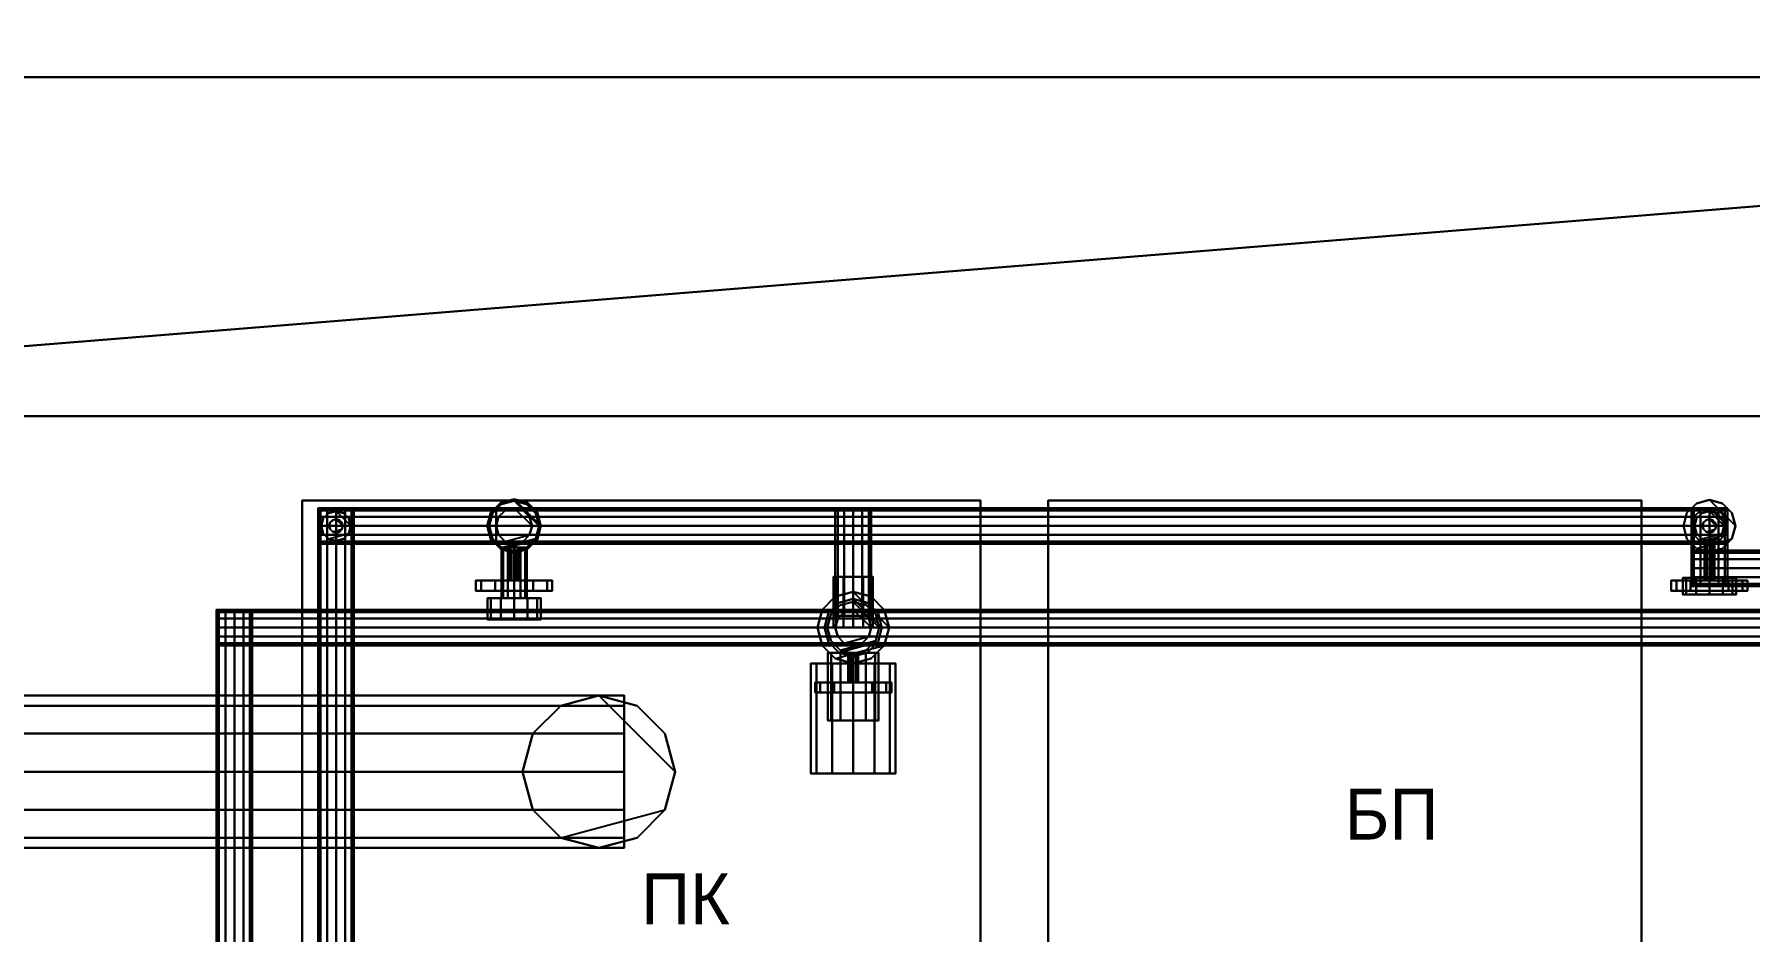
# Model space of a CAD drawing. Header units: millimetres. Extents: x 14850 to 20950, y 8600 to 14100.
# Drawn here: x 15884 to 17908, y 12991 to 14050 of the extents above; entities that cross this region are included whole.
import ezdxf

# ---------------------------------------------------------------- set-up
doc = ezdxf.new("R2010")
doc.units = ezdxf.units.MM
doc.layers.add('АР_3D_стены', color=8, linetype='Continuous')
doc.layers.add('ТМ_3D_Марки', color=7, linetype='Continuous')
for name, color, linetype, true_color in [('ТМ_3D_Арматура', 7, 'Continuous', 0xb48c3c), ('ТМ_3D_Дымоходы', 7, 'Continuous', 0x78716c), ('ТМ_3D_Оборудование', 7, 'Continuous', 0xe2e8f0), ('ТМ_3D_Т1', 7, 'Continuous', 0xdc2626), ('ТМ_3D_Т2', 7, 'Continuous', 0x2563eb)]:
    doc.layers.add(name, color=color, linetype=linetype, true_color=true_color)

msp = doc.modelspace()

# ---------------------------------------------------------------- texts
at = {"layer": 'ТМ_3D_Марки'}
for s, p in [('БП', (17430, 13100, 1500)), ('ПК', (16600, 13000, 1550))]:
    msp.add_text(s, height=60, dxfattribs=at).set_placement(p)

# ---------------------------------------------------------------- meshes
at = {"layer": 'АР_3D_стены'}
mesh = msp.add_polyface(dxfattribs=at)
corners = [(14850, 13599.6), (14850, 13999.6), (19800.2, 13999.6), (19800.2, 13999.6, 3650), (14850, 13999.6, 3650), (14850, 13599.6, 3650), (20200.2, 12599.6), (19800.2, 12599.6), (19800.2, 13500.4), (19800.2, 13500.4, 3650), (19800.2, 12599.6, 3650), (20200.2, 12599.6, 3650), (19800.2, 14050), (20200.2, 14050), (20200.2, 13999.6), (20200.2, 13999.6, 3650), (20200.2, 14050, 3650), (19800.2, 14050, 3650), (18538.2, 13599.6), (18538.2, 13599.6, 3650), (19800.2, 13599.6), (19800.2, 13599.6, 3650)]
mesh.append_faces([[corners[k] for k in face] for face in [(0, 1, 2), (3, 4, 5), (6, 7, 8), (9, 10, 11), (12, 13, 14), (15, 16, 17), (18, 0, 2), (3, 5, 19), (6, 8, 20), (21, 9, 11), (12, 14, 6), (11, 15, 17), (20, 18, 2), (3, 19, 21), (2, 12, 6), (11, 17, 3), (6, 20, 2), (3, 21, 11), (2, 12, 17, 3), (12, 13, 16, 17), (13, 14, 15, 16), (14, 6, 11, 15), (6, 7, 10, 11), (7, 8, 9, 10), (8, 20, 21, 9), (20, 18, 19, 21), (18, 0, 5, 19), (0, 1, 4, 5), (1, 2, 3, 4)]])
at = {"layer": 'ТМ_3D_Арматура', "color": 33, "true_color": 0xbf9142}
mesh = msp.add_polyface(dxfattribs=at)
corners = [(16481.7, 13470, 2511.9), (16477.5, 13485.9, 2511.9), (16477.5, 13485.9, 2588.1), (16481.7, 13470, 2588.1), (16465.8, 13497.5, 2511.9), (16465.8, 13497.5, 2588.1), (16450, 13501.7, 2511.9), (16450, 13501.7, 2588.1), (16434.2, 13497.5, 2511.9), (16434.2, 13497.5, 2588.1), (16422.5, 13485.9, 2511.9), (16422.5, 13485.9, 2588.1), (16418.3, 13470, 2511.9), (16418.3, 13470, 2588.1), (16422.5, 13454.1, 2511.9), (16422.5, 13454.1, 2588.1), (16434.2, 13442.5, 2511.9), (16434.2, 13442.5, 2588.1), (16450, 13438.3, 2511.9), (16450, 13438.3, 2588.1), (16465.8, 13442.5, 2511.9), (16465.8, 13442.5, 2588.1), (16477.5, 13454.1, 2511.9), (16477.5, 13454.1, 2588.1)]
mesh.append_faces([[corners[k] for k in face] for face in [(0, 1, 2, 3), (1, 4, 5, 2), (4, 6, 7, 5), (6, 8, 9, 7), (8, 10, 11, 9), (10, 12, 13, 11), (12, 14, 15, 13), (14, 16, 17, 15), (16, 18, 19, 17), (18, 20, 21, 19), (20, 22, 23, 21), (22, 0, 3, 23), (22, 20, 18, 16), (3, 2, 5, 7)]])
mesh = msp.add_polyface(dxfattribs=at)
corners = [(16480.7, 13470, 1537.7), (16476.5, 13485.3, 1537.7), (16476.5, 13485.3, 1622.3), (16480.7, 13470, 1622.3), (16465.3, 13496.5, 1537.7), (16465.3, 13496.5, 1622.3), (16450, 13500.6, 1537.7), (16450, 13500.6, 1622.3), (16434.7, 13496.5, 1537.7), (16434.7, 13496.5, 1622.3), (16423.5, 13485.3, 1537.7), (16423.5, 13485.3, 1622.3), (16419.3, 13470, 1537.7), (16419.3, 13470, 1622.3), (16423.5, 13454.7, 1537.7), (16423.5, 13454.7, 1622.3), (16434.7, 13443.5, 1537.7), (16434.7, 13443.5, 1622.3), (16450, 13439.4, 1537.7), (16450, 13439.4, 1622.3), (16465.3, 13443.5, 1537.7), (16465.3, 13443.5, 1622.3), (16476.5, 13454.7, 1537.7), (16476.5, 13454.7, 1622.3)]
mesh.append_faces([[corners[k] for k in face] for face in [(0, 1, 2, 3), (1, 4, 5, 2), (4, 6, 7, 5), (6, 8, 9, 7), (8, 10, 11, 9), (10, 12, 13, 11), (12, 14, 15, 13), (14, 16, 17, 15), (16, 18, 19, 17), (18, 20, 21, 19), (20, 22, 23, 21), (22, 0, 3, 23), (22, 20, 18, 16), (3, 2, 5, 7)]])
mesh = msp.add_polyface(dxfattribs=at)
corners = [(16479.6, 13470, 1740), (16475.6, 13484.8, 1740), (16475.6, 13484.8, 1820), (16479.6, 13470, 1820), (16464.8, 13495.6, 1740), (16464.8, 13495.6, 1820), (16450, 13499.6, 1740), (16450, 13499.6, 1820), (16435.2, 13495.6, 1740), (16435.2, 13495.6, 1820), (16424.4, 13484.8, 1740), (16424.4, 13484.8, 1820), (16420.4, 13470, 1740), (16420.4, 13470, 1820), (16424.4, 13455.2, 1740), (16424.4, 13455.2, 1820), (16435.2, 13444.4, 1740), (16435.2, 13444.4, 1820), (16450, 13440.4, 1740), (16450, 13440.4, 1820), (16464.8, 13444.4, 1740), (16464.8, 13444.4, 1820), (16475.6, 13455.2, 1740), (16475.6, 13455.2, 1820)]
mesh.append_faces([[corners[k] for k in face] for face in [(0, 1, 2, 3), (1, 4, 5, 2), (4, 6, 7, 5), (6, 8, 9, 7), (8, 10, 11, 9), (10, 12, 13, 11), (12, 14, 15, 13), (14, 16, 17, 15), (16, 18, 19, 17), (18, 20, 21, 19), (20, 22, 23, 21), (22, 0, 3, 23), (22, 20, 18, 16), (3, 2, 5, 7)]])
mesh = msp.add_polyface(dxfattribs=at)
corners = [(17890.7, 13470, 2007.7), (17886.5, 13485.3, 2007.7), (17886.5, 13485.3, 2092.3), (17890.7, 13470, 2092.3), (17875.3, 13496.5, 2007.7), (17875.3, 13496.5, 2092.3), (17860, 13500.6, 2007.7), (17860, 13500.6, 2092.3), (17844.7, 13496.5, 2007.7), (17844.7, 13496.5, 2092.3), (17833.5, 13485.3, 2007.7), (17833.5, 13485.3, 2092.3), (17829.3, 13470, 2007.7), (17829.3, 13470, 2092.3), (17833.5, 13454.7, 2007.7), (17833.5, 13454.7, 2092.3), (17844.7, 13443.5, 2007.7), (17844.7, 13443.5, 2092.3), (17860, 13439.4, 2007.7), (17860, 13439.4, 2092.3), (17875.3, 13443.5, 2007.7), (17875.3, 13443.5, 2092.3), (17886.5, 13454.7, 2007.7), (17886.5, 13454.7, 2092.3)]
mesh.append_faces([[corners[k] for k in face] for face in [(0, 1, 2, 3), (1, 4, 5, 2), (4, 6, 7, 5), (6, 8, 9, 7), (8, 10, 11, 9), (10, 12, 13, 11), (12, 14, 15, 13), (14, 16, 17, 15), (16, 18, 19, 17), (18, 20, 21, 19), (20, 22, 23, 21), (22, 0, 3, 23), (22, 20, 18, 16), (3, 2, 5, 7)]])
mesh = msp.add_polyface(dxfattribs=at)
corners = [(16257.5, 13470, 2951.1), (16255.2, 13478.8, 2951.1), (16255.2, 13478.8, 3011.1), (16257.5, 13470, 3011.1), (16248.8, 13485.2, 2951.1), (16248.8, 13485.2, 3011.1), (16240, 13487.5, 2951.1), (16240, 13487.5, 3011.1), (16231.2, 13485.2, 2951.1), (16231.2, 13485.2, 3011.1), (16224.8, 13478.8, 2951.1), (16224.8, 13478.8, 3011.1), (16222.5, 13470, 2951.1), (16222.5, 13470, 3011.1), (16224.8, 13461.2, 2951.1), (16224.8, 13461.2, 3011.1), (16231.2, 13454.8, 2951.1), (16231.2, 13454.8, 3011.1), (16240, 13452.5, 2951.1), (16240, 13452.5, 3011.1), (16248.8, 13454.8, 2951.1), (16248.8, 13454.8, 3011.1), (16255.2, 13461.2, 2951.1), (16255.2, 13461.2, 3011.1)]
mesh.append_faces([[corners[k] for k in face] for face in [(0, 1, 2, 3), (1, 4, 5, 2), (4, 6, 7, 5), (6, 8, 9, 7), (8, 10, 11, 9), (10, 12, 13, 11), (12, 14, 15, 13), (14, 16, 17, 15), (16, 18, 19, 17), (18, 20, 21, 19), (20, 22, 23, 21), (22, 0, 3, 23), (22, 20, 18, 16), (3, 2, 5, 7)]])
mesh = msp.add_polyface(dxfattribs=at)
corners = [(16248, 13470, 2921.1), (16246.9, 13474, 2921.1), (16246.9, 13474, 2951.1), (16248, 13470, 2951.1), (16244, 13476.9, 2921.1), (16244, 13476.9, 2951.1), (16240, 13478, 2921.1), (16240, 13478, 2951.1), (16236, 13476.9, 2921.1), (16236, 13476.9, 2951.1), (16233.1, 13474, 2921.1), (16233.1, 13474, 2951.1), (16232, 13470, 2921.1), (16232, 13470, 2951.1), (16233.1, 13466, 2921.1), (16233.1, 13466, 2951.1), (16236, 13463.1, 2921.1), (16236, 13463.1, 2951.1), (16240, 13462, 2921.1), (16240, 13462, 2951.1), (16244, 13463.1, 2921.1), (16244, 13463.1, 2951.1), (16246.9, 13466, 2921.1), (16246.9, 13466, 2951.1)]
mesh.append_faces([[corners[k] for k in face] for face in [(0, 1, 2, 3), (1, 4, 5, 2), (4, 6, 7, 5), (6, 8, 9, 7), (8, 10, 11, 9), (10, 12, 13, 11), (12, 14, 15, 13), (14, 16, 17, 15), (16, 18, 19, 17), (18, 20, 21, 19), (20, 22, 23, 21), (22, 0, 3, 23), (22, 20, 18, 16), (3, 2, 5, 7)]])
mesh = msp.add_polyface(dxfattribs=at)
corners = [(17877.5, 13470, 2951.1), (17875.2, 13478.8, 2951.1), (17875.2, 13478.8, 3011.1), (17877.5, 13470, 3011.1), (17868.8, 13485.2, 2951.1), (17868.8, 13485.2, 3011.1), (17860, 13487.5, 2951.1), (17860, 13487.5, 3011.1), (17851.2, 13485.2, 2951.1), (17851.2, 13485.2, 3011.1), (17844.8, 13478.8, 2951.1), (17844.8, 13478.8, 3011.1), (17842.5, 13470, 2951.1), (17842.5, 13470, 3011.1), (17844.8, 13461.2, 2951.1), (17844.8, 13461.2, 3011.1), (17851.2, 13454.8, 2951.1), (17851.2, 13454.8, 3011.1), (17860, 13452.5, 2951.1), (17860, 13452.5, 3011.1), (17868.8, 13454.8, 2951.1), (17868.8, 13454.8, 3011.1), (17875.2, 13461.2, 2951.1), (17875.2, 13461.2, 3011.1)]
mesh.append_faces([[corners[k] for k in face] for face in [(0, 1, 2, 3), (1, 4, 5, 2), (4, 6, 7, 5), (6, 8, 9, 7), (8, 10, 11, 9), (10, 12, 13, 11), (12, 14, 15, 13), (14, 16, 17, 15), (16, 18, 19, 17), (18, 20, 21, 19), (20, 22, 23, 21), (22, 0, 3, 23), (22, 20, 18, 16), (3, 2, 5, 7)]])
mesh = msp.add_polyface(dxfattribs=at)
corners = [(17868, 13470, 2921.1), (17866.9, 13474, 2921.1), (17866.9, 13474, 2951.1), (17868, 13470, 2951.1), (17864, 13476.9, 2921.1), (17864, 13476.9, 2951.1), (17860, 13478, 2921.1), (17860, 13478, 2951.1), (17856, 13476.9, 2921.1), (17856, 13476.9, 2951.1), (17853.1, 13474, 2921.1), (17853.1, 13474, 2951.1), (17852, 13470, 2921.1), (17852, 13470, 2951.1), (17853.1, 13466, 2921.1), (17853.1, 13466, 2951.1), (17856, 13463.1, 2921.1), (17856, 13463.1, 2951.1), (17860, 13462, 2921.1), (17860, 13462, 2951.1), (17864, 13463.1, 2921.1), (17864, 13463.1, 2951.1), (17866.9, 13466, 2921.1), (17866.9, 13466, 2951.1)]
mesh.append_faces([[corners[k] for k in face] for face in [(0, 1, 2, 3), (1, 4, 5, 2), (4, 6, 7, 5), (6, 8, 9, 7), (8, 10, 11, 9), (10, 12, 13, 11), (12, 14, 15, 13), (14, 16, 17, 15), (16, 18, 19, 17), (18, 20, 21, 19), (20, 22, 23, 21), (22, 0, 3, 23), (22, 20, 18, 16), (3, 2, 5, 7)]])
mesh = msp.add_polyface(dxfattribs=at)
corners = [(16465, 13444.6, 1780), (16463, 13444.6, 1787.5), (16463, 13384.6, 1787.5), (16465, 13384.6, 1780), (16457.5, 13444.6, 1793), (16457.5, 13384.6, 1793), (16450, 13444.6, 1795), (16450, 13384.6, 1795), (16442.5, 13444.6, 1793), (16442.5, 13384.6, 1793), (16437, 13444.6, 1787.5), (16437, 13384.6, 1787.5), (16435, 13444.6, 1780), (16435, 13384.6, 1780), (16437, 13444.6, 1772.5), (16437, 13384.6, 1772.5), (16442.5, 13444.6, 1767), (16442.5, 13384.6, 1767), (16450, 13444.6, 1765), (16450, 13384.6, 1765), (16457.5, 13444.6, 1767), (16457.5, 13384.6, 1767), (16463, 13444.6, 1772.5), (16463, 13384.6, 1772.5)]
mesh.append_faces([[corners[k] for k in face] for face in [(0, 1, 2, 3), (1, 4, 5, 2), (4, 6, 7, 5), (6, 8, 9, 7), (8, 10, 11, 9), (10, 12, 13, 11), (12, 14, 15, 13), (14, 16, 17, 15), (16, 18, 19, 17), (18, 20, 21, 19), (20, 22, 23, 21), (22, 0, 3, 23), (22, 20, 18, 16), (3, 2, 5, 7)]])
mesh = msp.add_polyface(dxfattribs=at)
corners = [(16456, 13440.4, 1580), (16455.2, 13440.4, 1583), (16455.2, 13405.4, 1583), (16456, 13405.4, 1580), (16453, 13440.4, 1585.2), (16453, 13405.4, 1585.2), (16450, 13440.4, 1586), (16450, 13405.4, 1586), (16447, 13440.4, 1585.2), (16447, 13405.4, 1585.2), (16444.8, 13440.4, 1583), (16444.8, 13405.4, 1583), (16444, 13440.4, 1580), (16444, 13405.4, 1580), (16444.8, 13440.4, 1577), (16444.8, 13405.4, 1577), (16447, 13440.4, 1574.8), (16447, 13405.4, 1574.8), (16450, 13440.4, 1574), (16450, 13405.4, 1574), (16453, 13440.4, 1574.8), (16453, 13405.4, 1574.8), (16455.2, 13440.4, 1577), (16455.2, 13405.4, 1577)]
mesh.append_faces([[corners[k] for k in face] for face in [(0, 1, 2, 3), (1, 4, 5, 2), (4, 6, 7, 5), (6, 8, 9, 7), (8, 10, 11, 9), (10, 12, 13, 11), (12, 14, 15, 13), (14, 16, 17, 15), (16, 18, 19, 17), (18, 20, 21, 19), (20, 22, 23, 21), (22, 0, 3, 23), (22, 20, 18, 16), (3, 2, 5, 7)]])
mesh = msp.add_polyface(dxfattribs=at)
corners = [(17866, 13448.9, 2300), (17865.2, 13448.9, 2303), (17865.2, 13408.9, 2303), (17866, 13408.9, 2300), (17863, 13448.9, 2305.2), (17863, 13408.9, 2305.2), (17860, 13448.9, 2306), (17860, 13408.9, 2306), (17857, 13448.9, 2305.2), (17857, 13408.9, 2305.2), (17854.8, 13448.9, 2303), (17854.8, 13408.9, 2303), (17854, 13448.9, 2300), (17854, 13408.9, 2300), (17854.8, 13448.9, 2297), (17854.8, 13408.9, 2297), (17857, 13448.9, 2294.8), (17857, 13408.9, 2294.8), (17860, 13448.9, 2294), (17860, 13408.9, 2294), (17863, 13448.9, 2294.8), (17863, 13408.9, 2294.8), (17865.2, 13448.9, 2297), (17865.2, 13408.9, 2297)]
mesh.append_faces([[corners[k] for k in face] for face in [(0, 1, 2, 3), (1, 4, 5, 2), (4, 6, 7, 5), (6, 8, 9, 7), (8, 10, 11, 9), (10, 12, 13, 11), (12, 14, 15, 13), (14, 16, 17, 15), (16, 18, 19, 17), (18, 20, 21, 19), (20, 22, 23, 21), (22, 0, 3, 23), (22, 20, 18, 16), (3, 2, 5, 7)]])
mesh = msp.add_polyface(dxfattribs=at)
corners = [(17866, 13440.4, 2050), (17865.2, 13440.4, 2053), (17865.2, 13405.4, 2053), (17866, 13405.4, 2050), (17863, 13440.4, 2055.2), (17863, 13405.4, 2055.2), (17860, 13440.4, 2056), (17860, 13405.4, 2056), (17857, 13440.4, 2055.2), (17857, 13405.4, 2055.2), (17854.8, 13440.4, 2053), (17854.8, 13405.4, 2053), (17854, 13440.4, 2050), (17854, 13405.4, 2050), (17854.8, 13440.4, 2047), (17854.8, 13405.4, 2047), (17857, 13440.4, 2044.8), (17857, 13405.4, 2044.8), (17860, 13440.4, 2044), (17860, 13405.4, 2044), (17863, 13440.4, 2044.8), (17863, 13405.4, 2044.8), (17865.2, 13440.4, 2047), (17865.2, 13405.4, 2047)]
mesh.append_faces([[corners[k] for k in face] for face in [(0, 1, 2, 3), (1, 4, 5, 2), (4, 6, 7, 5), (6, 8, 9, 7), (8, 10, 11, 9), (10, 12, 13, 11), (12, 14, 15, 13), (14, 16, 17, 15), (16, 18, 19, 17), (18, 20, 21, 19), (20, 22, 23, 21), (22, 0, 3, 23), (22, 20, 18, 16), (3, 2, 5, 7)]])
at = {"layer": 'ТМ_3D_Арматура', "color": 22, "true_color": 0xdc2626}
mesh = msp.add_polyface(dxfattribs=at)
corners = [(16495, 13405.4, 1580), (16489, 13405.4, 1602.5), (16489, 13393.4, 1602.5), (16495, 13393.4, 1580), (16472.5, 13405.4, 1619), (16472.5, 13393.4, 1619), (16450, 13405.4, 1625), (16450, 13393.4, 1625), (16427.5, 13405.4, 1619), (16427.5, 13393.4, 1619), (16411, 13405.4, 1602.5), (16411, 13393.4, 1602.5), (16405, 13405.4, 1580), (16405, 13393.4, 1580), (16411, 13405.4, 1557.5), (16411, 13393.4, 1557.5), (16427.5, 13405.4, 1541), (16427.5, 13393.4, 1541), (16450, 13405.4, 1535), (16450, 13393.4, 1535), (16472.5, 13405.4, 1541), (16472.5, 13393.4, 1541), (16489, 13405.4, 1557.5), (16489, 13393.4, 1557.5)]
mesh.append_faces([[corners[k] for k in face] for face in [(0, 1, 2, 3), (1, 4, 5, 2), (4, 6, 7, 5), (6, 8, 9, 7), (8, 10, 11, 9), (10, 12, 13, 11), (12, 14, 15, 13), (14, 16, 17, 15), (16, 18, 19, 17), (18, 20, 21, 19), (20, 22, 23, 21), (22, 0, 3, 23), (22, 20, 18, 16), (3, 2, 5, 7)]])
at = {"layer": 'ТМ_3D_Арматура', "color": 33, "true_color": 0xbf9142}
mesh = msp.add_polyface(dxfattribs=at)
corners = [(16826.8, 13350, 2200), (16829.9, 13350, 2211.6), (16829.9, 13410, 2211.6), (16826.8, 13410, 2200), (16838.4, 13350, 2220.1), (16838.4, 13410, 2220.1), (16850, 13350, 2223.2), (16850, 13410, 2223.2), (16861.6, 13350, 2220.1), (16861.6, 13410, 2220.1), (16870.1, 13350, 2211.6), (16870.1, 13410, 2211.6), (16873.2, 13350, 2200), (16873.2, 13410, 2200), (16870.1, 13350, 2188.4), (16870.1, 13410, 2188.4), (16861.6, 13350, 2179.9), (16861.6, 13410, 2179.9), (16850, 13350, 2176.8), (16850, 13410, 2176.8), (16838.4, 13350, 2179.9), (16838.4, 13410, 2179.9), (16829.9, 13350, 2188.4), (16829.9, 13410, 2188.4)]
mesh.append_faces([[corners[k] for k in face] for face in [(0, 1, 2, 3), (1, 4, 5, 2), (4, 6, 7, 5), (6, 8, 9, 7), (8, 10, 11, 9), (10, 12, 13, 11), (12, 14, 15, 13), (14, 16, 17, 15), (16, 18, 19, 17), (18, 20, 21, 19), (20, 22, 23, 21), (22, 0, 3, 23), (22, 20, 18, 16), (3, 2, 5, 7)]])
at = {"layer": 'ТМ_3D_Арматура', "color": 22, "true_color": 0xdc2626}
mesh = msp.add_polyface(dxfattribs=at)
corners = [(17905, 13405.4, 2050), (17899, 13405.4, 2072.5), (17899, 13393.4, 2072.5), (17905, 13393.4, 2050), (17882.5, 13405.4, 2089), (17882.5, 13393.4, 2089), (17860, 13405.4, 2095), (17860, 13393.4, 2095), (17837.5, 13405.4, 2089), (17837.5, 13393.4, 2089), (17821, 13405.4, 2072.5), (17821, 13393.4, 2072.5), (17815, 13405.4, 2050), (17815, 13393.4, 2050), (17821, 13405.4, 2027.5), (17821, 13393.4, 2027.5), (17837.5, 13405.4, 2011), (17837.5, 13393.4, 2011), (17860, 13405.4, 2005), (17860, 13393.4, 2005), (17882.5, 13405.4, 2011), (17882.5, 13393.4, 2011), (17899, 13405.4, 2027.5), (17899, 13393.4, 2027.5)]
mesh.append_faces([[corners[k] for k in face] for face in [(0, 1, 2, 3), (1, 4, 5, 2), (4, 6, 7, 5), (6, 8, 9, 7), (8, 10, 11, 9), (10, 12, 13, 11), (12, 14, 15, 13), (14, 16, 17, 15), (16, 18, 19, 17), (18, 20, 21, 19), (20, 22, 23, 21), (22, 0, 3, 23), (22, 20, 18, 16), (3, 2, 5, 7)]])
at = {"layer": 'ТМ_3D_Арматура', "color": 7, "true_color": 0xf1f5f9}
mesh = msp.add_polyface(dxfattribs=at)
corners = [(17891.5, 13408.9, 2300), (17887.3, 13408.9, 2315.8), (17887.3, 13388.9, 2315.8), (17891.5, 13388.9, 2300), (17875.8, 13408.9, 2327.3), (17875.8, 13388.9, 2327.3), (17860, 13408.9, 2331.5), (17860, 13388.9, 2331.5), (17844.2, 13408.9, 2327.3), (17844.2, 13388.9, 2327.3), (17832.7, 13408.9, 2315.8), (17832.7, 13388.9, 2315.8), (17828.5, 13408.9, 2300), (17828.5, 13388.9, 2300), (17832.7, 13408.9, 2284.2), (17832.7, 13388.9, 2284.2), (17844.2, 13408.9, 2272.7), (17844.2, 13388.9, 2272.7), (17860, 13408.9, 2268.5), (17860, 13388.9, 2268.5), (17875.8, 13408.9, 2272.7), (17875.8, 13388.9, 2272.7), (17887.3, 13408.9, 2284.2), (17887.3, 13388.9, 2284.2)]
mesh.append_faces([[corners[k] for k in face] for face in [(0, 1, 2, 3), (1, 4, 5, 2), (4, 6, 7, 5), (6, 8, 9, 7), (8, 10, 11, 9), (10, 12, 13, 11), (12, 14, 15, 13), (14, 16, 17, 15), (16, 18, 19, 17), (18, 20, 21, 19), (20, 22, 23, 21), (22, 0, 3, 23), (22, 20, 18, 16), (3, 2, 5, 7)]])
mesh = msp.add_polyface(dxfattribs=at)
corners = [(16481.5, 13384.6, 1780), (16477.3, 13384.6, 1795.8), (16477.3, 13359.6, 1795.8), (16481.5, 13359.6, 1780), (16465.8, 13384.6, 1807.3), (16465.8, 13359.6, 1807.3), (16450, 13384.6, 1811.5), (16450, 13359.6, 1811.5), (16434.2, 13384.6, 1807.3), (16434.2, 13359.6, 1807.3), (16422.7, 13384.6, 1795.8), (16422.7, 13359.6, 1795.8), (16418.5, 13384.6, 1780), (16418.5, 13359.6, 1780), (16422.7, 13384.6, 1764.2), (16422.7, 13359.6, 1764.2), (16434.2, 13384.6, 1752.7), (16434.2, 13359.6, 1752.7), (16450, 13384.6, 1748.5), (16450, 13359.6, 1748.5), (16465.8, 13384.6, 1752.7), (16465.8, 13359.6, 1752.7), (16477.3, 13384.6, 1764.2), (16477.3, 13359.6, 1764.2)]
mesh.append_faces([[corners[k] for k in face] for face in [(0, 1, 2, 3), (1, 4, 5, 2), (4, 6, 7, 5), (6, 8, 9, 7), (8, 10, 11, 9), (10, 12, 13, 11), (12, 14, 15, 13), (14, 16, 17, 15), (16, 18, 19, 17), (18, 20, 21, 19), (20, 22, 23, 21), (22, 0, 3, 23), (22, 20, 18, 16), (3, 2, 5, 7)]])
at = {"layer": 'ТМ_3D_Арматура', "color": 179, "true_color": 0x1e293b}
mesh = msp.add_polyface(dxfattribs=at)
corners = [(16892.3, 13350, 1820), (16886.6, 13371.1, 1820), (16886.6, 13371.1, 1980), (16892.3, 13350, 1980), (16871.2, 13386.6, 1820), (16871.2, 13386.6, 1980), (16850, 13392.3, 1820), (16850, 13392.3, 1980), (16828.8, 13386.6, 1820), (16828.8, 13386.6, 1980), (16813.4, 13371.1, 1820), (16813.4, 13371.1, 1980), (16807.7, 13350, 1820), (16807.7, 13350, 1980), (16813.4, 13328.9, 1820), (16813.4, 13328.9, 1980), (16828.8, 13313.4, 1820), (16828.8, 13313.4, 1980), (16850, 13307.7, 1820), (16850, 13307.7, 1980), (16871.2, 13313.4, 1820), (16871.2, 13313.4, 1980), (16886.6, 13328.9, 1820), (16886.6, 13328.9, 1980)]
mesh.append_faces([[corners[k] for k in face] for face in [(0, 1, 2, 3), (1, 4, 5, 2), (4, 6, 7, 5), (6, 8, 9, 7), (8, 10, 11, 9), (10, 12, 13, 11), (12, 14, 15, 13), (14, 16, 17, 15), (16, 18, 19, 17), (18, 20, 21, 19), (20, 22, 23, 21), (22, 0, 3, 23), (22, 20, 18, 16), (3, 2, 5, 7)]])
at = {"layer": 'ТМ_3D_Арматура', "color": 33, "true_color": 0xbf9142}
mesh = msp.add_polyface(dxfattribs=at)
corners = [(16883.8, 13350, 2150), (16879.3, 13366.9, 2150), (16879.3, 13366.9, 2250), (16883.8, 13350, 2250), (16866.9, 13379.3, 2150), (16866.9, 13379.3, 2250), (16850, 13383.9, 2150), (16850, 13383.9, 2250), (16833.1, 13379.3, 2150), (16833.1, 13379.3, 2250), (16820.7, 13366.9, 2150), (16820.7, 13366.9, 2250), (16816.2, 13350, 2150), (16816.2, 13350, 2250), (16820.7, 13333.1, 2150), (16820.7, 13333.1, 2250), (16833.1, 13320.7, 2150), (16833.1, 13320.7, 2250), (16850, 13316.1, 2150), (16850, 13316.1, 2250), (16866.9, 13320.7, 2150), (16866.9, 13320.7, 2250), (16879.3, 13333.1, 2150), (16879.3, 13333.1, 2250)]
mesh.append_faces([[corners[k] for k in face] for face in [(0, 1, 2, 3), (1, 4, 5, 2), (4, 6, 7, 5), (6, 8, 9, 7), (8, 10, 11, 9), (10, 12, 13, 11), (12, 14, 15, 13), (14, 16, 17, 15), (16, 18, 19, 17), (18, 20, 21, 19), (20, 22, 23, 21), (22, 0, 3, 23), (22, 20, 18, 16), (3, 2, 5, 7)]])
mesh = msp.add_polyface(dxfattribs=at)
corners = [(16880.7, 13350, 1537.7), (16876.5, 13365.3, 1537.7), (16876.5, 13365.3, 1622.3), (16880.7, 13350, 1622.3), (16865.3, 13376.5, 1537.7), (16865.3, 13376.5, 1622.3), (16850, 13380.6, 1537.7), (16850, 13380.6, 1622.3), (16834.7, 13376.5, 1537.7), (16834.7, 13376.5, 1622.3), (16823.5, 13365.3, 1537.7), (16823.5, 13365.3, 1622.3), (16819.3, 13350, 1537.7), (16819.3, 13350, 1622.3), (16823.5, 13334.7, 1537.7), (16823.5, 13334.7, 1622.3), (16834.7, 13323.5, 1537.7), (16834.7, 13323.5, 1622.3), (16850, 13319.4, 1537.7), (16850, 13319.4, 1622.3), (16865.3, 13323.5, 1537.7), (16865.3, 13323.5, 1622.3), (16876.5, 13334.7, 1537.7), (16876.5, 13334.7, 1622.3)]
mesh.append_faces([[corners[k] for k in face] for face in [(0, 1, 2, 3), (1, 4, 5, 2), (4, 6, 7, 5), (6, 8, 9, 7), (8, 10, 11, 9), (10, 12, 13, 11), (12, 14, 15, 13), (14, 16, 17, 15), (16, 18, 19, 17), (18, 20, 21, 19), (20, 22, 23, 21), (22, 0, 3, 23), (22, 20, 18, 16), (3, 2, 5, 7)]])
mesh = msp.add_polyface(dxfattribs=at)
corners = [(16880.7, 13350, 2457.7), (16876.5, 13365.3, 2457.7), (16876.5, 13365.3, 2542.3), (16880.7, 13350, 2542.3), (16865.3, 13376.5, 2457.7), (16865.3, 13376.5, 2542.3), (16850, 13380.6, 2457.7), (16850, 13380.6, 2542.3), (16834.7, 13376.5, 2457.7), (16834.7, 13376.5, 2542.3), (16823.5, 13365.3, 2457.7), (16823.5, 13365.3, 2542.3), (16819.3, 13350, 2457.7), (16819.3, 13350, 2542.3), (16823.5, 13334.7, 2457.7), (16823.5, 13334.7, 2542.3), (16834.7, 13323.5, 2457.7), (16834.7, 13323.5, 2542.3), (16850, 13319.4, 2457.7), (16850, 13319.4, 2542.3), (16865.3, 13323.5, 2457.7), (16865.3, 13323.5, 2542.3), (16876.5, 13334.7, 2457.7), (16876.5, 13334.7, 2542.3)]
mesh.append_faces([[corners[k] for k in face] for face in [(0, 1, 2, 3), (1, 4, 5, 2), (4, 6, 7, 5), (6, 8, 9, 7), (8, 10, 11, 9), (10, 12, 13, 11), (12, 14, 15, 13), (14, 16, 17, 15), (16, 18, 19, 17), (18, 20, 21, 19), (20, 22, 23, 21), (22, 0, 3, 23), (22, 20, 18, 16), (3, 2, 5, 7)]])
at = {"layer": 'ТМ_3D_Арматура', "color": 253, "true_color": 0x94a3b8}
mesh = msp.add_polyface(dxfattribs=at)
corners = [(16880, 13320.4, 2200), (16876, 13320.4, 2215), (16876, 13240.4, 2215), (16880, 13240.4, 2200), (16865, 13320.4, 2226), (16865, 13240.4, 2226), (16850, 13320.4, 2230), (16850, 13240.4, 2230), (16835, 13320.4, 2226), (16835, 13240.4, 2226), (16824, 13320.4, 2215), (16824, 13240.4, 2215), (16820, 13320.4, 2200), (16820, 13240.4, 2200), (16824, 13320.4, 2185), (16824, 13240.4, 2185), (16835, 13320.4, 2174), (16835, 13240.4, 2174), (16850, 13320.4, 2170), (16850, 13240.4, 2170), (16865, 13320.4, 2174), (16865, 13240.4, 2174), (16876, 13320.4, 2185), (16876, 13240.4, 2185)]
mesh.append_faces([[corners[k] for k in face] for face in [(0, 1, 2, 3), (1, 4, 5, 2), (4, 6, 7, 5), (6, 8, 9, 7), (8, 10, 11, 9), (10, 12, 13, 11), (12, 14, 15, 13), (14, 16, 17, 15), (16, 18, 19, 17), (18, 20, 21, 19), (20, 22, 23, 21), (22, 0, 3, 23), (22, 20, 18, 16), (3, 2, 5, 7)]])
at = {"layer": 'ТМ_3D_Арматура', "color": 33, "true_color": 0xbf9142}
mesh = msp.add_polyface(dxfattribs=at)
corners = [(16856, 13320.4, 1580), (16855.2, 13320.4, 1583), (16855.2, 13285.4, 1583), (16856, 13285.4, 1580), (16853, 13320.4, 1585.2), (16853, 13285.4, 1585.2), (16850, 13320.4, 1586), (16850, 13285.4, 1586), (16847, 13320.4, 1585.2), (16847, 13285.4, 1585.2), (16844.8, 13320.4, 1583), (16844.8, 13285.4, 1583), (16844, 13320.4, 1580), (16844, 13285.4, 1580), (16844.8, 13320.4, 1577), (16844.8, 13285.4, 1577), (16847, 13320.4, 1574.8), (16847, 13285.4, 1574.8), (16850, 13320.4, 1574), (16850, 13285.4, 1574), (16853, 13320.4, 1574.8), (16853, 13285.4, 1574.8), (16855.2, 13320.4, 1577), (16855.2, 13285.4, 1577)]
mesh.append_faces([[corners[k] for k in face] for face in [(0, 1, 2, 3), (1, 4, 5, 2), (4, 6, 7, 5), (6, 8, 9, 7), (8, 10, 11, 9), (10, 12, 13, 11), (12, 14, 15, 13), (14, 16, 17, 15), (16, 18, 19, 17), (18, 20, 21, 19), (20, 22, 23, 21), (22, 0, 3, 23), (22, 20, 18, 16), (3, 2, 5, 7)]])
mesh = msp.add_polyface(dxfattribs=at)
corners = [(16856, 13320.4, 2500), (16855.2, 13320.4, 2503), (16855.2, 13285.4, 2503), (16856, 13285.4, 2500), (16853, 13320.4, 2505.2), (16853, 13285.4, 2505.2), (16850, 13320.4, 2506), (16850, 13285.4, 2506), (16847, 13320.4, 2505.2), (16847, 13285.4, 2505.2), (16844.8, 13320.4, 2503), (16844.8, 13285.4, 2503), (16844, 13320.4, 2500), (16844, 13285.4, 2500), (16844.8, 13320.4, 2497), (16844.8, 13285.4, 2497), (16847, 13320.4, 2494.8), (16847, 13285.4, 2494.8), (16850, 13320.4, 2494), (16850, 13285.4, 2494), (16853, 13320.4, 2494.8), (16853, 13285.4, 2494.8), (16855.2, 13320.4, 2497), (16855.2, 13285.4, 2497)]
mesh.append_faces([[corners[k] for k in face] for face in [(0, 1, 2, 3), (1, 4, 5, 2), (4, 6, 7, 5), (6, 8, 9, 7), (8, 10, 11, 9), (10, 12, 13, 11), (12, 14, 15, 13), (14, 16, 17, 15), (16, 18, 19, 17), (18, 20, 21, 19), (20, 22, 23, 21), (22, 0, 3, 23), (22, 20, 18, 16), (3, 2, 5, 7)]])
at = {"layer": 'ТМ_3D_Арматура', "color": 136, "true_color": 0x008078}
mesh = msp.add_polyface(dxfattribs=at)
corners = [(16900, 13307.7, 1900), (16893.3, 13307.7, 1925), (16893.3, 13177.7, 1925), (16900, 13177.7, 1900), (16875, 13307.7, 1943.3), (16875, 13177.7, 1943.3), (16850, 13307.7, 1950), (16850, 13177.7, 1950), (16825, 13307.7, 1943.3), (16825, 13177.7, 1943.3), (16806.7, 13307.7, 1925), (16806.7, 13177.7, 1925), (16800, 13307.7, 1900), (16800, 13177.7, 1900), (16806.7, 13307.7, 1875), (16806.7, 13177.7, 1875), (16825, 13307.7, 1856.7), (16825, 13177.7, 1856.7), (16850, 13307.7, 1850), (16850, 13177.7, 1850), (16875, 13307.7, 1856.7), (16875, 13177.7, 1856.7), (16893.3, 13307.7, 1875), (16893.3, 13177.7, 1875)]
mesh.append_faces([[corners[k] for k in face] for face in [(0, 1, 2, 3), (1, 4, 5, 2), (4, 6, 7, 5), (6, 8, 9, 7), (8, 10, 11, 9), (10, 12, 13, 11), (12, 14, 15, 13), (14, 16, 17, 15), (16, 18, 19, 17), (18, 20, 21, 19), (20, 22, 23, 21), (22, 0, 3, 23), (22, 20, 18, 16), (3, 2, 5, 7)]])
at = {"layer": 'ТМ_3D_Арматура', "color": 152, "true_color": 0x2563eb}
mesh = msp.add_polyface(dxfattribs=at)
corners = [(16895, 13285.4, 1580), (16889, 13285.4, 1602.5), (16889, 13273.4, 1602.5), (16895, 13273.4, 1580), (16872.5, 13285.4, 1619), (16872.5, 13273.4, 1619), (16850, 13285.4, 1625), (16850, 13273.4, 1625), (16827.5, 13285.4, 1619), (16827.5, 13273.4, 1619), (16811, 13285.4, 1602.5), (16811, 13273.4, 1602.5), (16805, 13285.4, 1580), (16805, 13273.4, 1580), (16811, 13285.4, 1557.5), (16811, 13273.4, 1557.5), (16827.5, 13285.4, 1541), (16827.5, 13273.4, 1541), (16850, 13285.4, 1535), (16850, 13273.4, 1535), (16872.5, 13285.4, 1541), (16872.5, 13273.4, 1541), (16889, 13285.4, 1557.5), (16889, 13273.4, 1557.5)]
mesh.append_faces([[corners[k] for k in face] for face in [(0, 1, 2, 3), (1, 4, 5, 2), (4, 6, 7, 5), (6, 8, 9, 7), (8, 10, 11, 9), (10, 12, 13, 11), (12, 14, 15, 13), (14, 16, 17, 15), (16, 18, 19, 17), (18, 20, 21, 19), (20, 22, 23, 21), (22, 0, 3, 23), (22, 20, 18, 16), (3, 2, 5, 7)]])
mesh = msp.add_polyface(dxfattribs=at)
corners = [(16895, 13285.4, 2500), (16889, 13285.4, 2522.5), (16889, 13273.4, 2522.5), (16895, 13273.4, 2500), (16872.5, 13285.4, 2539), (16872.5, 13273.4, 2539), (16850, 13285.4, 2545), (16850, 13273.4, 2545), (16827.5, 13285.4, 2539), (16827.5, 13273.4, 2539), (16811, 13285.4, 2522.5), (16811, 13273.4, 2522.5), (16805, 13285.4, 2500), (16805, 13273.4, 2500), (16811, 13285.4, 2477.5), (16811, 13273.4, 2477.5), (16827.5, 13285.4, 2461), (16827.5, 13273.4, 2461), (16850, 13285.4, 2455), (16850, 13273.4, 2455), (16872.5, 13285.4, 2461), (16872.5, 13273.4, 2461), (16889, 13285.4, 2477.5), (16889, 13273.4, 2477.5)]
mesh.append_faces([[corners[k] for k in face] for face in [(0, 1, 2, 3), (1, 4, 5, 2), (4, 6, 7, 5), (6, 8, 9, 7), (8, 10, 11, 9), (10, 12, 13, 11), (12, 14, 15, 13), (14, 16, 17, 15), (16, 18, 19, 17), (18, 20, 21, 19), (20, 22, 23, 21), (22, 0, 3, 23), (22, 20, 18, 16), (3, 2, 5, 7)]])
at = {"layer": 'ТМ_3D_Дымоходы'}
mesh = msp.add_polyface(dxfattribs=at)
corners = [(16580, 13090, 1900), (16580, 13102.1, 1945), (15370, 13102.1, 1945), (15370, 13090, 1900), (16580, 13135, 1977.9), (15370, 13135, 1977.9), (16580, 13180, 1990), (15370, 13180, 1990), (16580, 13225, 1977.9), (15370, 13225, 1977.9), (16580, 13257.9, 1945), (15370, 13257.9, 1945), (16580, 13270, 1900), (15370, 13270, 1900), (16580, 13257.9, 1855), (15370, 13257.9, 1855), (16580, 13225, 1822.1), (15370, 13225, 1822.1), (16580, 13180, 1810), (15370, 13180, 1810), (16580, 13135, 1822.1), (15370, 13135, 1822.1), (16580, 13102.1, 1855), (15370, 13102.1, 1855)]
mesh.append_faces([[corners[k] for k in face] for face in [(0, 1, 2, 3), (1, 4, 5, 2), (4, 6, 7, 5), (6, 8, 9, 7), (8, 10, 11, 9), (10, 12, 13, 11), (12, 14, 15, 13), (14, 16, 17, 15), (16, 18, 19, 17), (18, 20, 21, 19), (20, 22, 23, 21), (22, 0, 3, 23), (22, 20, 18, 16), (3, 2, 5, 7)]])
mesh = msp.add_polyface(dxfattribs=at)
corners = [(16640, 13180, 1420), (16627.9, 13225, 1420), (16627.9, 13225, 1930), (16640, 13180, 1930), (16595, 13257.9, 1420), (16595, 13257.9, 1930), (16550, 13270, 1420), (16550, 13270, 1930), (16505, 13257.9, 1420), (16505, 13257.9, 1930), (16472.1, 13225, 1420), (16472.1, 13225, 1930), (16460, 13180, 1420), (16460, 13180, 1930), (16472.1, 13135, 1420), (16472.1, 13135, 1930), (16505, 13102.1, 1420), (16505, 13102.1, 1930), (16550, 13090, 1420), (16550, 13090, 1930), (16595, 13102.1, 1420), (16595, 13102.1, 1930), (16627.9, 13135, 1420), (16627.9, 13135, 1930)]
mesh.append_faces([[corners[k] for k in face] for face in [(0, 1, 2, 3), (1, 4, 5, 2), (4, 6, 7, 5), (6, 8, 9, 7), (8, 10, 11, 9), (10, 12, 13, 11), (12, 14, 15, 13), (14, 16, 17, 15), (16, 18, 19, 17), (18, 20, 21, 19), (20, 22, 23, 21), (22, 0, 3, 23), (22, 20, 18, 16), (3, 2, 5, 7)]])
at = {"layer": 'ТМ_3D_Оборудование', "color": 254, "true_color": 0xcbd5e1}
mesh = msp.add_polyface(dxfattribs=at)
corners = [(16200, 12500), (16200, 13500), (17000, 13500), (17000, 12500), (16200, 12500, 1450), (17000, 12500, 1450), (17000, 13500, 1450), (16200, 13500, 1450)]
mesh.append_faces([[corners[k] for k in face] for face in [(0, 1, 2, 3), (4, 5, 6, 7), (0, 3, 5, 4), (3, 2, 6, 5), (2, 1, 7, 6), (1, 0, 4, 7)]])
at = {"layer": 'ТМ_3D_Оборудование', "color": 254, "true_color": 0xd6d3d1}
mesh = msp.add_polyface(dxfattribs=at)
corners = [(17080, 12700), (17080, 13500), (17780, 13500), (17780, 12700), (17080, 12700, 1400), (17780, 12700, 1400), (17780, 13500, 1400), (17080, 13500, 1400)]
mesh.append_faces([[corners[k] for k in face] for face in [(0, 1, 2, 3), (4, 5, 6, 7), (0, 3, 5, 4), (3, 2, 6, 5), (2, 1, 7, 6), (1, 0, 4, 7)]])
at = {"layer": 'ТМ_3D_Т1'}
mesh = msp.add_polyface(dxfattribs=at)
corners = [(16218.9, 12318.9, 2900), (16221.7, 12318.9, 2910.6), (16221.7, 13491.1, 2910.6), (16218.9, 13491.1, 2900), (16229.4, 12318.9, 2918.3), (16229.4, 13491.1, 2918.3), (16240, 12318.9, 2921.2), (16240, 13491.1, 2921.2), (16250.6, 12318.9, 2918.3), (16250.6, 13491.1, 2918.3), (16258.3, 12318.9, 2910.6), (16258.3, 13491.1, 2910.6), (16261.1, 12318.9, 2900), (16261.1, 13491.1, 2900), (16258.3, 12318.9, 2889.4), (16258.3, 13491.1, 2889.4), (16250.6, 12318.9, 2881.7), (16250.6, 13491.1, 2881.7), (16240, 12318.9, 2878.8), (16240, 13491.1, 2878.8), (16229.4, 12318.9, 2881.7), (16229.4, 13491.1, 2881.7), (16221.7, 12318.9, 2889.4), (16221.7, 13491.1, 2889.4)]
mesh.append_faces([[corners[k] for k in face] for face in [(0, 1, 2, 3), (1, 4, 5, 2), (4, 6, 7, 5), (6, 8, 9, 7), (8, 10, 11, 9), (10, 12, 13, 11), (12, 14, 15, 13), (14, 16, 17, 15), (16, 18, 19, 17), (18, 20, 21, 19), (20, 22, 23, 21), (22, 0, 3, 23), (22, 20, 18, 16), (3, 2, 5, 7)]])
mesh = msp.add_polyface(dxfattribs=at)
corners = [(16218.9, 13491.1, 2900), (16218.9, 13488.3, 2910.6), (17881.2, 13488.3, 2910.6), (17881.2, 13491.1, 2900), (16218.9, 13480.6, 2918.3), (17881.2, 13480.6, 2918.3), (16218.9, 13470, 2921.2), (17881.2, 13470, 2921.2), (16218.9, 13459.4, 2918.3), (17881.2, 13459.4, 2918.3), (16218.9, 13451.7, 2910.6), (17881.2, 13451.7, 2910.6), (16218.9, 13448.9, 2900), (17881.2, 13448.9, 2900), (16218.9, 13451.7, 2889.4), (17881.2, 13451.7, 2889.4), (16218.9, 13459.4, 2881.7), (17881.2, 13459.4, 2881.7), (16218.9, 13470, 2878.8), (17881.2, 13470, 2878.8), (16218.9, 13480.6, 2881.7), (17881.2, 13480.6, 2881.7), (16218.9, 13488.3, 2889.4), (17881.2, 13488.3, 2889.4)]
mesh.append_faces([[corners[k] for k in face] for face in [(0, 1, 2, 3), (1, 4, 5, 2), (4, 6, 7, 5), (6, 8, 9, 7), (8, 10, 11, 9), (10, 12, 13, 11), (12, 14, 15, 13), (14, 16, 17, 15), (16, 18, 19, 17), (18, 20, 21, 19), (20, 22, 23, 21), (22, 0, 3, 23), (22, 20, 18, 16), (3, 2, 5, 7)]])
mesh = msp.add_polyface(dxfattribs=at)
corners = [(16471.2, 13470, 1428.8), (16468.3, 13480.6, 1428.8), (16468.3, 13480.6, 2921.2), (16471.2, 13470, 2921.2), (16460.6, 13488.3, 1428.8), (16460.6, 13488.3, 2921.2), (16450, 13491.1, 1428.8), (16450, 13491.1, 2921.2), (16439.4, 13488.3, 1428.8), (16439.4, 13488.3, 2921.2), (16431.7, 13480.6, 1428.8), (16431.7, 13480.6, 2921.2), (16428.8, 13470, 1428.8), (16428.8, 13470, 2921.2), (16431.7, 13459.4, 1428.8), (16431.7, 13459.4, 2921.2), (16439.4, 13451.7, 1428.8), (16439.4, 13451.7, 2921.2), (16450, 13448.9, 1428.8), (16450, 13448.9, 2921.2), (16460.6, 13451.7, 1428.8), (16460.6, 13451.7, 2921.2), (16468.3, 13459.4, 1428.8), (16468.3, 13459.4, 2921.2)]
mesh.append_faces([[corners[k] for k in face] for face in [(0, 1, 2, 3), (1, 4, 5, 2), (4, 6, 7, 5), (6, 8, 9, 7), (8, 10, 11, 9), (10, 12, 13, 11), (12, 14, 15, 13), (14, 16, 17, 15), (16, 18, 19, 17), (18, 20, 21, 19), (20, 22, 23, 21), (22, 0, 3, 23), (22, 20, 18, 16), (3, 2, 5, 7)]])
mesh = msp.add_polyface(dxfattribs=at)
corners = [(16428.8, 13491.1, 2200), (16428.8, 13488.3, 2210.6), (16871.2, 13488.3, 2210.6), (16871.2, 13491.1, 2200), (16428.8, 13480.6, 2218.3), (16871.2, 13480.6, 2218.3), (16428.8, 13470, 2221.2), (16871.2, 13470, 2221.2), (16428.8, 13459.4, 2218.3), (16871.2, 13459.4, 2218.3), (16428.8, 13451.7, 2210.6), (16871.2, 13451.7, 2210.6), (16428.8, 13448.9, 2200), (16871.2, 13448.9, 2200), (16428.8, 13451.7, 2189.4), (16871.2, 13451.7, 2189.4), (16428.8, 13459.4, 2181.7), (16871.2, 13459.4, 2181.7), (16428.8, 13470, 2178.8), (16871.2, 13470, 2178.8), (16428.8, 13480.6, 2181.7), (16871.2, 13480.6, 2181.7), (16428.8, 13488.3, 2189.4), (16871.2, 13488.3, 2189.4)]
mesh.append_faces([[corners[k] for k in face] for face in [(0, 1, 2, 3), (1, 4, 5, 2), (4, 6, 7, 5), (6, 8, 9, 7), (8, 10, 11, 9), (10, 12, 13, 11), (12, 14, 15, 13), (14, 16, 17, 15), (16, 18, 19, 17), (18, 20, 21, 19), (20, 22, 23, 21), (22, 0, 3, 23), (22, 20, 18, 16), (3, 2, 5, 7)]])
mesh = msp.add_polyface(dxfattribs=at)
corners = [(16871.2, 13491.1, 2200), (16868.3, 13491.1, 2210.6), (16868.3, 13363.9, 2210.6), (16871.2, 13363.9, 2200), (16860.6, 13491.1, 2218.3), (16860.6, 13363.9, 2218.3), (16850, 13491.1, 2221.2), (16850, 13363.9, 2221.2), (16839.4, 13491.1, 2218.3), (16839.4, 13363.9, 2218.3), (16831.7, 13491.1, 2210.6), (16831.7, 13363.9, 2210.6), (16828.8, 13491.1, 2200), (16828.8, 13363.9, 2200), (16831.7, 13491.1, 2189.4), (16831.7, 13363.9, 2189.4), (16839.4, 13491.1, 2181.7), (16839.4, 13363.9, 2181.7), (16850, 13491.1, 2178.8), (16850, 13363.9, 2178.8), (16860.6, 13491.1, 2181.7), (16860.6, 13363.9, 2181.7), (16868.3, 13491.1, 2189.4), (16868.3, 13363.9, 2189.4)]
mesh.append_faces([[corners[k] for k in face] for face in [(0, 1, 2, 3), (1, 4, 5, 2), (4, 6, 7, 5), (6, 8, 9, 7), (8, 10, 11, 9), (10, 12, 13, 11), (12, 14, 15, 13), (14, 16, 17, 15), (16, 18, 19, 17), (18, 20, 21, 19), (20, 22, 23, 21), (22, 0, 3, 23), (22, 20, 18, 16), (3, 2, 5, 7)]])
mesh = msp.add_polyface(dxfattribs=at)
corners = [(17881.2, 13470, 2921.2), (17878.3, 13480.6, 2921.2), (17878.3, 13480.6, 1678.8), (17881.2, 13470, 1678.8), (17870.6, 13488.3, 2921.2), (17870.6, 13488.3, 1678.8), (17860, 13491.1, 2921.2), (17860, 13491.1, 1678.8), (17849.4, 13488.3, 2921.2), (17849.4, 13488.3, 1678.8), (17841.7, 13480.6, 2921.2), (17841.7, 13480.6, 1678.8), (17838.8, 13470, 2921.2), (17838.8, 13470, 1678.8), (17841.7, 13459.4, 2921.2), (17841.7, 13459.4, 1678.8), (17849.4, 13451.7, 2921.2), (17849.4, 13451.7, 1678.8), (17860, 13448.9, 2921.2), (17860, 13448.9, 1678.8), (17870.6, 13451.7, 2921.2), (17870.6, 13451.7, 1678.8), (17878.3, 13459.4, 2921.2), (17878.3, 13459.4, 1678.8)]
mesh.append_faces([[corners[k] for k in face] for face in [(0, 1, 2, 3), (1, 4, 5, 2), (4, 6, 7, 5), (6, 8, 9, 7), (8, 10, 11, 9), (10, 12, 13, 11), (12, 14, 15, 13), (14, 16, 17, 15), (16, 18, 19, 17), (18, 20, 21, 19), (20, 22, 23, 21), (22, 0, 3, 23), (22, 20, 18, 16), (3, 2, 5, 7)]])
mesh = msp.add_polyface(dxfattribs=at)
corners = [(17881.2, 13491.1, 1700), (17878.3, 13491.1, 1710.6), (17878.3, 13398.9, 1710.6), (17881.2, 13398.9, 1700), (17870.6, 13491.1, 1718.3), (17870.6, 13398.9, 1718.3), (17860, 13491.1, 1721.2), (17860, 13398.9, 1721.2), (17849.4, 13491.1, 1718.3), (17849.4, 13398.9, 1718.3), (17841.7, 13491.1, 1710.6), (17841.7, 13398.9, 1710.6), (17838.8, 13491.1, 1700), (17838.8, 13398.9, 1700), (17841.7, 13491.1, 1689.4), (17841.7, 13398.9, 1689.4), (17849.4, 13491.1, 1681.7), (17849.4, 13398.9, 1681.7), (17860, 13491.1, 1678.8), (17860, 13398.9, 1678.8), (17870.6, 13491.1, 1681.7), (17870.6, 13398.9, 1681.7), (17878.3, 13491.1, 1689.4), (17878.3, 13398.9, 1689.4)]
mesh.append_faces([[corners[k] for k in face] for face in [(0, 1, 2, 3), (1, 4, 5, 2), (4, 6, 7, 5), (6, 8, 9, 7), (8, 10, 11, 9), (10, 12, 13, 11), (12, 14, 15, 13), (14, 16, 17, 15), (16, 18, 19, 17), (18, 20, 21, 19), (20, 22, 23, 21), (22, 0, 3, 23), (22, 20, 18, 16), (3, 2, 5, 7)]])
mesh = msp.add_polyface(dxfattribs=at)
corners = [(17838.8, 13441.1, 1700), (17838.8, 13438.3, 1710.6), (18037.2, 13438.3, 1710.6), (18037.2, 13441.1, 1700), (17838.8, 13430.6, 1718.3), (18037.2, 13430.6, 1718.3), (17838.8, 13420, 1721.2), (18037.2, 13420, 1721.2), (17838.8, 13409.4, 1718.3), (18037.2, 13409.4, 1718.3), (17838.8, 13401.7, 1710.6), (18037.2, 13401.7, 1710.6), (17838.8, 13398.9, 1700), (18037.2, 13398.9, 1700), (17838.8, 13401.7, 1689.4), (18037.2, 13401.7, 1689.4), (17838.8, 13409.4, 1681.7), (18037.2, 13409.4, 1681.7), (17838.8, 13420, 1678.8), (18037.2, 13420, 1678.8), (17838.8, 13430.6, 1681.7), (18037.2, 13430.6, 1681.7), (17838.8, 13438.3, 1689.4), (18037.2, 13438.3, 1689.4)]
mesh.append_faces([[corners[k] for k in face] for face in [(0, 1, 2, 3), (1, 4, 5, 2), (4, 6, 7, 5), (6, 8, 9, 7), (8, 10, 11, 9), (10, 12, 13, 11), (12, 14, 15, 13), (14, 16, 17, 15), (16, 18, 19, 17), (18, 20, 21, 19), (20, 22, 23, 21), (22, 0, 3, 23), (22, 20, 18, 16), (3, 2, 5, 7)]])
at = {"layer": 'ТМ_3D_Т2'}
mesh = msp.add_polyface(dxfattribs=at)
corners = [(16098.9, 12178.9, 2780), (16101.7, 12178.9, 2790.6), (16101.7, 13371.1, 2790.6), (16098.9, 13371.1, 2780), (16109.4, 12178.9, 2798.3), (16109.4, 13371.1, 2798.3), (16120, 12178.9, 2801.2), (16120, 13371.1, 2801.2), (16130.6, 12178.9, 2798.3), (16130.6, 13371.1, 2798.3), (16138.3, 12178.9, 2790.6), (16138.3, 13371.1, 2790.6), (16141.1, 12178.9, 2780), (16141.1, 13371.1, 2780), (16138.3, 12178.9, 2769.4), (16138.3, 13371.1, 2769.4), (16130.6, 12178.9, 2761.7), (16130.6, 13371.1, 2761.7), (16120, 12178.9, 2758.8), (16120, 13371.1, 2758.8), (16109.4, 12178.9, 2761.7), (16109.4, 13371.1, 2761.7), (16101.7, 12178.9, 2769.4), (16101.7, 13371.1, 2769.4)]
mesh.append_faces([[corners[k] for k in face] for face in [(0, 1, 2, 3), (1, 4, 5, 2), (4, 6, 7, 5), (6, 8, 9, 7), (8, 10, 11, 9), (10, 12, 13, 11), (12, 14, 15, 13), (14, 16, 17, 15), (16, 18, 19, 17), (18, 20, 21, 19), (20, 22, 23, 21), (22, 0, 3, 23), (22, 20, 18, 16), (3, 2, 5, 7)]])
mesh = msp.add_polyface(dxfattribs=at)
corners = [(16098.9, 13371.1, 2780), (16098.9, 13368.3, 2790.6), (17981.2, 13368.3, 2790.6), (17981.2, 13371.1, 2780), (16098.9, 13360.6, 2798.3), (17981.2, 13360.6, 2798.3), (16098.9, 13350, 2801.2), (17981.2, 13350, 2801.2), (16098.9, 13339.4, 2798.3), (17981.2, 13339.4, 2798.3), (16098.9, 13331.7, 2790.6), (17981.2, 13331.7, 2790.6), (16098.9, 13328.9, 2780), (17981.2, 13328.9, 2780), (16098.9, 13331.7, 2769.4), (17981.2, 13331.7, 2769.4), (16098.9, 13339.4, 2761.7), (17981.2, 13339.4, 2761.7), (16098.9, 13350, 2758.8), (17981.2, 13350, 2758.8), (16098.9, 13360.6, 2761.7), (17981.2, 13360.6, 2761.7), (16098.9, 13368.3, 2769.4), (17981.2, 13368.3, 2769.4)]
mesh.append_faces([[corners[k] for k in face] for face in [(0, 1, 2, 3), (1, 4, 5, 2), (4, 6, 7, 5), (6, 8, 9, 7), (8, 10, 11, 9), (10, 12, 13, 11), (12, 14, 15, 13), (14, 16, 17, 15), (16, 18, 19, 17), (18, 20, 21, 19), (20, 22, 23, 21), (22, 0, 3, 23), (22, 20, 18, 16), (3, 2, 5, 7)]])
mesh = msp.add_polyface(dxfattribs=at)
corners = [(16871.2, 13350, 1428.8), (16868.3, 13360.6, 1428.8), (16868.3, 13360.6, 2801.2), (16871.2, 13350, 2801.2), (16860.6, 13368.3, 1428.8), (16860.6, 13368.3, 2801.2), (16850, 13371.1, 1428.8), (16850, 13371.1, 2801.2), (16839.4, 13368.3, 1428.8), (16839.4, 13368.3, 2801.2), (16831.7, 13360.6, 1428.8), (16831.7, 13360.6, 2801.2), (16828.8, 13350, 1428.8), (16828.8, 13350, 2801.2), (16831.7, 13339.4, 1428.8), (16831.7, 13339.4, 2801.2), (16839.4, 13331.7, 1428.8), (16839.4, 13331.7, 2801.2), (16850, 13328.9, 1428.8), (16850, 13328.9, 2801.2), (16860.6, 13331.7, 1428.8), (16860.6, 13331.7, 2801.2), (16868.3, 13339.4, 1428.8), (16868.3, 13339.4, 2801.2)]
mesh.append_faces([[corners[k] for k in face] for face in [(0, 1, 2, 3), (1, 4, 5, 2), (4, 6, 7, 5), (6, 8, 9, 7), (8, 10, 11, 9), (10, 12, 13, 11), (12, 14, 15, 13), (14, 16, 17, 15), (16, 18, 19, 17), (18, 20, 21, 19), (20, 22, 23, 21), (22, 0, 3, 23), (22, 20, 18, 16), (3, 2, 5, 7)]])

doc.saveas('drawing.dxf')
